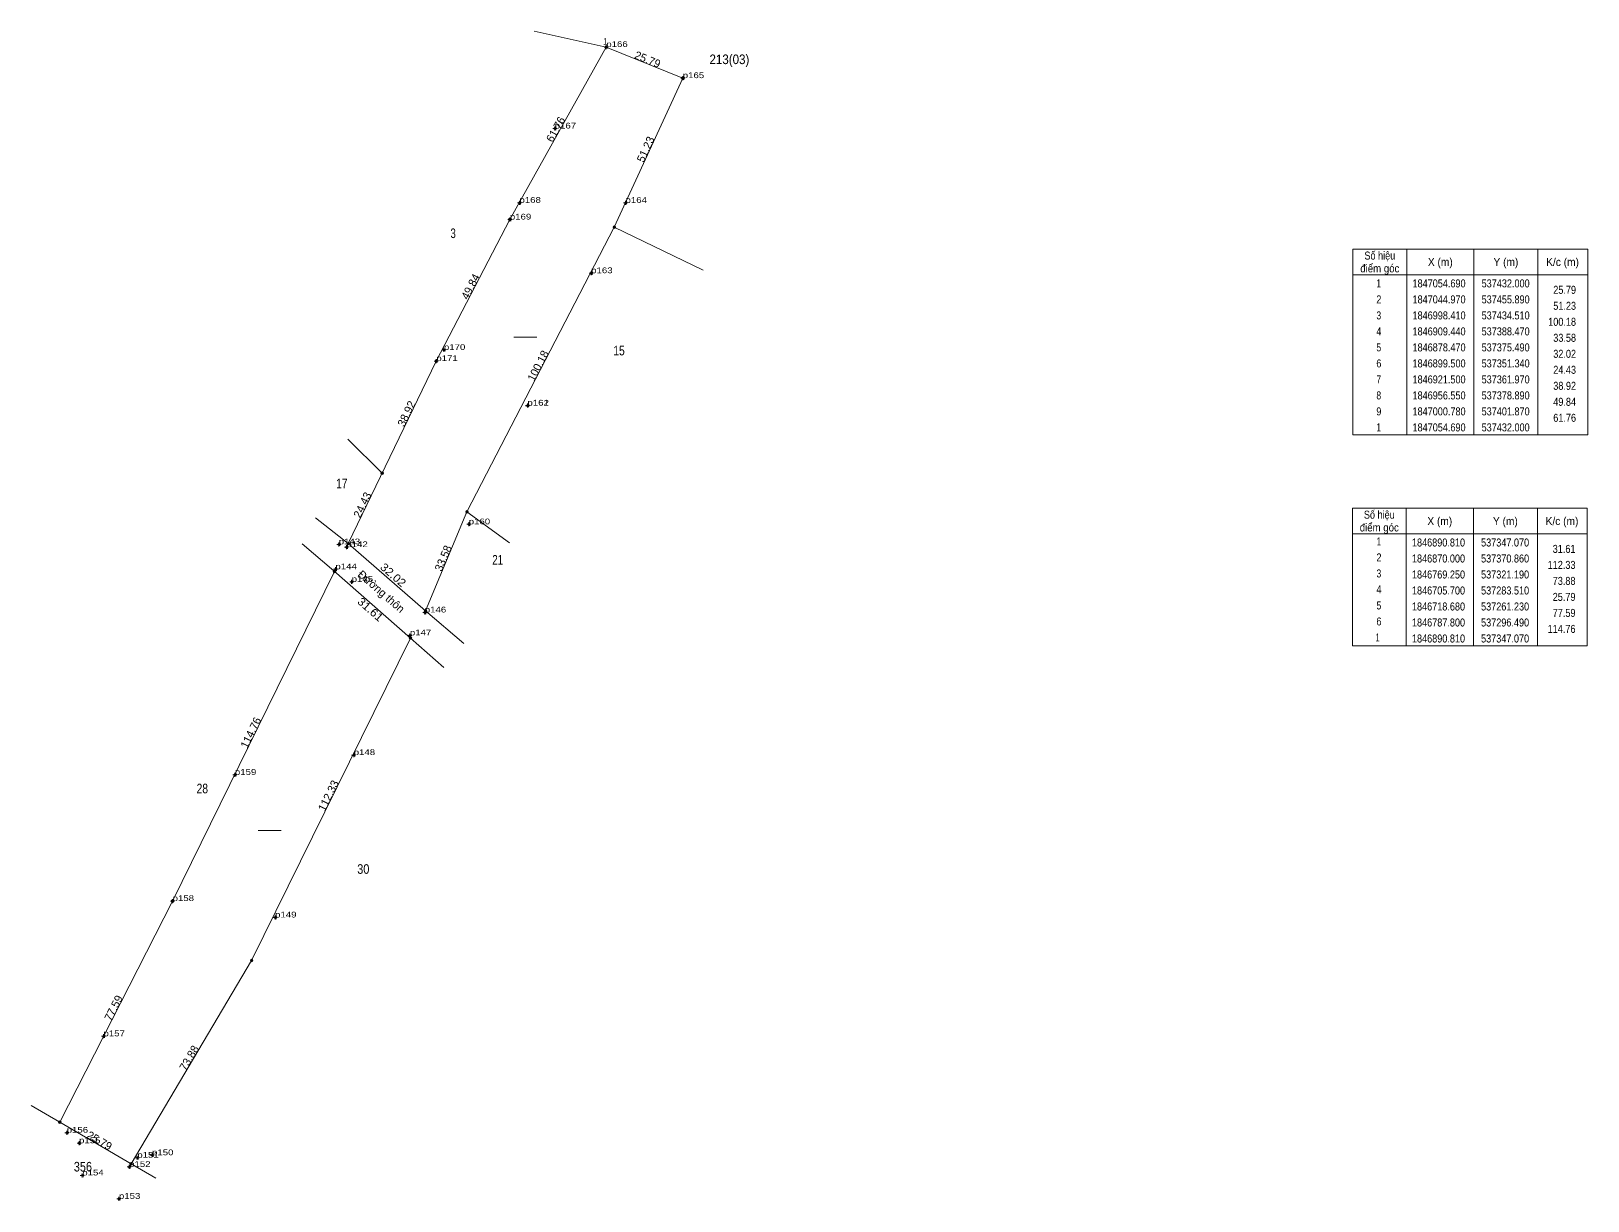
# Model space of a CAD drawing. Header units: metres. Extents: x 535621 to 537739, y 1846694 to 1847742.
# Drawn here: x 537252.3 to 537738.7, y 1846694.1 to 1847059.7 of the extents above; entities that cross this region are included whole.
import ezdxf
from ezdxf.enums import TextEntityAlignment as Align

# ---------------------------------------------------------------- set-up
doc = ezdxf.new("R2010")
doc.units = ezdxf.units.M
doc.header["$PDMODE"] = 32
doc.header["$PDSIZE"] = 0.5
for name, color, linetype, lineweight in [('10', 7, 'Continuous', 13), ('4', 7, 'Continuous', 13), ('63', 7, 'Continuous', 13), ('7', 7, 'Continuous', 13)]:
    doc.layers.add(name, color=color, linetype=linetype, lineweight=lineweight)
doc.layers.add('12', color=7, linetype='Continuous')

msp = doc.modelspace()

# ---------------------------------------------------------------- hatches: boundary and pattern name
at = {"layer": '4'}
for points in [[(537432.4, 1847054.69, 1), (537431.6, 1847054.69, 1)], [(537456.29, 1847044.97, 1), (537455.49, 1847044.97, 1)], [(537402.27, 1847000.78, 1), (537401.47, 1847000.78, 1)], [(537434.91, 1846998.41, 1), (537434.11, 1846998.41, 1)], [(537379.29, 1846956.55, 1), (537378.49, 1846956.55, 1)], [(537362.37, 1846921.5, 1), (537361.57, 1846921.5, 1)], [(537388.87, 1846909.44, 1), (537388.07, 1846909.44, 1)], [(537351.74, 1846899.5, 1), (537350.94, 1846899.5, 1)], [(537347.47, 1846890.81, 1), (537346.67, 1846890.81, 1)], [(537375.89, 1846878.47, 1), (537375.09, 1846878.47, 1)], [(537371.26, 1846870, 1), (537370.46, 1846870, 1)], [(537296.89, 1846787.8, 1), (537296.09, 1846787.8, 1)], [(537321.59, 1846769.25, 1), (537320.79, 1846769.25, 1)], [(537261.63, 1846718.68, 1), (537260.83, 1846718.68, 1)], [(537283.91, 1846705.7, 1), (537283.11, 1846705.7, 1)]]:
    msp.add_hatch(color=256, dxfattribs=at).paths.add_polyline_path(points)

# ---------------------------------------------------------------- linework, layer by layer
at = {"layer": '10'}
for p, q in [((537432, 1847054.69), (537409.5, 1847059.66)), ((537434.51, 1846998.41), (537462.31, 1846984.91)), ((537351.28, 1846932.15), (537361.97, 1846921.5)), ((537388.47, 1846909.44), (537401.78, 1846899.71)), ((537370.86, 1846870), (537321.19, 1846769.25)), ((537321.19, 1846769.25), (537370.86, 1846870))]:
    msp.add_line(p, q, dxfattribs=at)
for points in [[(537432, 1847054.69), (537401.87, 1847000.78), (537378.89, 1846956.55), (537351.34, 1846899.5)], [(537432, 1847054.69), (537455.89, 1847044.97), (537434.51, 1846998.41), (537388.47, 1846909.44), (537375.49, 1846878.47)], [(537387.47, 1846868.33), (537375.49, 1846878.47), (537351.34, 1846899.5), (537341.17, 1846907.54)], [(537336.95, 1846899.42), (537346.83, 1846891.02), (537370.86, 1846870), (537381.28, 1846860.76)], [(537347.07, 1846890.81), (537296.49, 1846787.8), (537261.23, 1846718.68)], [(537321.19, 1846769.25), (537283.51, 1846705.7), (537261.23, 1846718.68)]]:
    msp.add_lwpolyline(points, dxfattribs=at)
at = {"layer": '4'}
for p, q in [((537403.07, 1846963.98), (537410.27, 1846963.98)), ((537323.21, 1846809.87), (537330.41, 1846809.87)), ((537252.29, 1846723.89), (537261.23, 1846718.68)), ((537291.29, 1846701.17), (537283.51, 1846705.7))]:
    msp.add_line(p, q, dxfattribs=at)
for centre in [(537432, 1847054.69), (537455.89, 1847044.97), (537401.87, 1847000.78), (537434.51, 1846998.41), (537378.89, 1846956.55), (537361.97, 1846921.5), (537388.47, 1846909.44), (537351.34, 1846899.5), (537347.07, 1846890.81), (537375.49, 1846878.47), (537370.86, 1846870), (537296.49, 1846787.8), (537321.19, 1846769.25), (537261.23, 1846718.68), (537283.51, 1846705.7)]:
    msp.add_circle(centre, 0.4, dxfattribs=at)
at = {"layer": '63'}
for p, q in [((537682.1, 1846991.52), (537682.1, 1846933.52)), ((537703.1, 1846991.52), (537703.1, 1846933.52)), ((537723.1, 1846991.52), (537723.1, 1846933.52)), ((537665.3, 1846983.52), (537738.7, 1846983.52)), ((537681.93, 1846910.55), (537681.93, 1846867.55)), ((537702.93, 1846910.55), (537702.93, 1846867.55)), ((537722.93, 1846910.55), (537722.93, 1846867.55)), ((537665.13, 1846902.55), (537738.53, 1846902.55))]:
    msp.add_line(p, q, dxfattribs=at)
for points in [[(537665.3, 1846991.52), (537738.7, 1846991.52), (537738.7, 1846933.52), (537665.3, 1846933.52)], [(537665.13, 1846910.55), (537738.53, 1846910.55), (537738.53, 1846867.55), (537665.13, 1846867.55)]]:
    msp.add_lwpolyline(points, close=True, dxfattribs=at)
at = {"layer": '7'}
for p, q in [((537432.62, 1847054.69), (537431.37, 1847054.69)), ((537432, 1847054.07), (537432, 1847055.32)), ((537456.51, 1847044.97), (537455.26, 1847044.97)), ((537455.89, 1847044.34), (537455.89, 1847045.59)), ((537416.51, 1847029.23), (537415.26, 1847029.23)), ((537415.88, 1847028.6), (537415.88, 1847029.85)), ((537405.49, 1847006), (537404.24, 1847006)), ((537404.87, 1847005.37), (537404.87, 1847006.62)), ((537438.63, 1847005.98), (537437.38, 1847005.98)), ((537438.01, 1847005.35), (537438.01, 1847006.6)), ((537401.87, 1847000.15), (537401.87, 1847001.4)), ((537402.5, 1847000.78), (537401.25, 1847000.78)), ((537427.9, 1846984.01), (537426.66, 1846984.01)), ((537427.28, 1846983.39), (537427.28, 1846984.64)), ((537378.89, 1846955.92), (537378.89, 1846957.17)), ((537381.88, 1846960.02), (537380.63, 1846960.02)), ((537381.26, 1846959.4), (537381.26, 1846960.64)), ((537379.51, 1846956.55), (537378.26, 1846956.55)), ((537407.98, 1846942.64), (537406.74, 1846942.64)), ((537408, 1846942.61), (537406.75, 1846942.61)), ((537407.36, 1846942.01), (537407.36, 1846943.26)), ((537407.38, 1846941.99), (537407.38, 1846943.24)), ((537389.64, 1846905.53), (537388.4, 1846905.53)), ((537389.02, 1846904.91), (537389.02, 1846906.16)), ((537349.02, 1846899.27), (537347.77, 1846899.27)), ((537348.4, 1846898.65), (537348.4, 1846899.9)), ((537350.79, 1846897.78), (537350.79, 1846899.03)), ((537351.41, 1846898.4), (537350.16, 1846898.4)), ((537347.99, 1846891.47), (537346.74, 1846891.47)), ((537347.37, 1846890.84), (537347.37, 1846892.09)), ((537353.07, 1846887.54), (537351.82, 1846887.54)), ((537352.44, 1846886.91), (537352.44, 1846888.16)), ((537375.92, 1846877.98), (537374.67, 1846877.98)), ((537375.29, 1846877.36), (537375.29, 1846878.61)), ((537371.26, 1846870.83), (537370.01, 1846870.83)), ((537370.63, 1846870.21), (537370.63, 1846871.46)), ((537353.69, 1846833.42), (537352.44, 1846833.42)), ((537353.07, 1846832.8), (537353.07, 1846834.04)), ((537316.58, 1846827.22), (537315.33, 1846827.22)), ((537315.95, 1846826.6), (537315.95, 1846827.85)), ((537297.11, 1846787.8), (537295.86, 1846787.8)), ((537296.49, 1846787.18), (537296.49, 1846788.42)), ((537329.13, 1846782.66), (537327.88, 1846782.66)), ((537328.51, 1846782.04), (537328.51, 1846783.28)), ((537275.52, 1846745.55), (537274.27, 1846745.55)), ((537274.9, 1846744.93), (537274.9, 1846746.18)), ((537264.02, 1846715.4), (537262.78, 1846715.4)), ((537263.4, 1846714.78), (537263.4, 1846716.02)), ((537267.88, 1846712.12), (537266.63, 1846712.12)), ((537267.26, 1846711.5), (537267.26, 1846712.74)), ((537283.55, 1846704.7), (537282.3, 1846704.7)), ((537282.92, 1846704.07), (537282.92, 1846705.32)), ((537286.09, 1846707.57), (537284.85, 1846707.57)), ((537285.47, 1846706.95), (537285.47, 1846708.2)), ((537290.68, 1846708.36), (537289.43, 1846708.36)), ((537290.06, 1846707.74), (537290.06, 1846708.98)), ((537268.89, 1846702.05), (537267.64, 1846702.05)), ((537268.27, 1846701.43), (537268.27, 1846702.68)), ((537280.34, 1846694.73), (537279.09, 1846694.73)), ((537279.72, 1846694.1), (537279.72, 1846695.35))]:
    msp.add_line(p, q, dxfattribs=at)
for p in [(537432, 1847054.69), (537455.89, 1847044.97), (537415.88, 1847029.23), (537404.87, 1847005.99), (537438.01, 1847005.97), (537401.87, 1847000.78), (537427.28, 1846984.01), (537381.26, 1846960.02), (537378.89, 1846956.55), (537407.36, 1846942.64), (537407.37, 1846942.61), (537389.02, 1846905.53), (537348.4, 1846899.27), (537350.79, 1846898.4), (537347.37, 1846891.47), (537352.44, 1846887.54), (537375.29, 1846877.98), (537370.63, 1846870.83), (537353.07, 1846833.42), (537315.95, 1846827.23), (537296.49, 1846787.8), (537328.51, 1846782.66), (537274.9, 1846745.55), (537263.4, 1846715.4), (537267.26, 1846712.12), (537282.92, 1846704.7), (537285.47, 1846707.57), (537290.06, 1846708.36), (537268.27, 1846702.05), (537279.71, 1846694.73)]:
    msp.add_point(p, dxfattribs=at)

# ---------------------------------------------------------------- texts
at = {"layer": '10'}
for s, width, p in [('213(03)', 0.9, (537470.47, 1847049.35)), ('3', 0.75, (537384.15, 1846994.99)), ('15', 0.8, (537435.98, 1846958.33)), ('17', 0.8, (537349.355, 1846916.79)), ('21', 0.75, (537398.06, 1846892.96)), ('28', 0.8, (537305.775, 1846821.47)), ('30', 0.85, (537356.08, 1846796.31)), ('356', 0.85, (537268.47, 1846703.28))]:
    msp.add_text(s, height=3, dxfattribs=dict(at, width=width)).set_placement(p, align=Align.CENTER)
at = {"layer": '12', "width": 1.25}
for s, p in [('p166', (537432, 1847054.69)), ('p166', (537432, 1847054.69)), ('p165', (537455.89, 1847044.97)), ('p165', (537455.89, 1847044.97)), ('p167', (537415.88, 1847029.23)), ('p167', (537415.88, 1847029.23)), ('p168', (537404.87, 1847006)), ('p168', (537404.87, 1847006)), ('p164', (537438.01, 1847005.98)), ('p164', (537438.01, 1847005.98)), ('p169', (537401.87, 1847000.78)), ('p169', (537401.87, 1847000.78)), ('p163', (537427.28, 1846984.01)), ('p163', (537427.28, 1846984.01)), ('p171', (537378.89, 1846956.55)), ('p171', (537378.89, 1846956.55)), ('p170', (537381.26, 1846960.02)), ('p170', (537381.26, 1846960.02)), ('p161', (537407.36, 1846942.64)), ('p161', (537407.36, 1846942.64)), ('p162', (537407.38, 1846942.61)), ('p162', (537407.38, 1846942.61)), ('p160', (537389.02, 1846905.53)), ('p160', (537389.02, 1846905.53)), ('p143', (537348.4, 1846899.27)), ('p143', (537348.4, 1846899.27)), ('p142', (537350.79, 1846898.4)), ('p142', (537350.79, 1846898.4)), ('p144', (537347.37, 1846891.47)), ('p144', (537347.37, 1846891.47)), ('p145', (537352.44, 1846887.54)), ('p145', (537352.44, 1846887.54)), ('p146', (537375.29, 1846877.98)), ('p146', (537375.29, 1846877.98)), ('p147', (537370.63, 1846870.83)), ('p147', (537370.63, 1846870.83)), ('p148', (537353.07, 1846833.42)), ('p148', (537353.07, 1846833.42)), ('p159', (537315.95, 1846827.22)), ('p159', (537315.95, 1846827.22)), ('p158', (537296.49, 1846787.8)), ('p158', (537296.49, 1846787.8)), ('p149', (537328.51, 1846782.66)), ('p149', (537328.51, 1846782.66)), ('p157', (537274.9, 1846745.55)), ('p157', (537274.9, 1846745.55)), ('p156', (537263.4, 1846715.4)), ('p156', (537263.4, 1846715.4)), ('p155', (537267.26, 1846712.12)), ('p155', (537267.26, 1846712.12)), ('p151', (537285.47, 1846707.57)), ('p151', (537285.47, 1846707.57)), ('p150', (537290.06, 1846708.36)), ('p150', (537290.06, 1846708.36)), ('p152', (537282.92, 1846704.7)), ('p152', (537282.92, 1846704.7)), ('p154', (537268.27, 1846702.05)), ('p154', (537268.27, 1846702.05)), ('p153', (537279.72, 1846694.73)), ('p153', (537279.72, 1846694.73))]:
    msp.add_text(s, height=1.8, dxfattribs=at).set_placement(p)
at = {"layer": '63'}
for s, height, width, p in [(' 1', 2, 0.9, (537432.35, 1847055.47)), ('25.79', 2.5, 0.85, (537735, 1846977.57)), ('51.23', 2.5, 0.85, (537735, 1846972.57)), ('100.18', 2.5, 0.85, (537735, 1846967.57)), ('33.58', 2.5, 0.85, (537735, 1846962.57)), ('32.02', 2.5, 0.85, (537735, 1846957.57)), ('24.43', 2.5, 0.85, (537735, 1846952.57)), ('38.92', 2.5, 0.85, (537735, 1846947.57)), ('49.84', 2.5, 0.85, (537735, 1846942.57)), ('61.76', 2.5, 0.85, (537735, 1846937.57)), ('31.61', 2.5, 0.85, (537734.83, 1846896.6)), ('112.33', 2.5, 0.85, (537734.83, 1846891.6)), ('73.88', 2.5, 0.85, (537734.83, 1846886.6)), ('25.79', 2.5, 0.85, (537734.83, 1846881.6)), ('77.59', 2.5, 0.85, (537734.83, 1846876.6)), ('114.76', 2.5, 0.85, (537734.83, 1846871.6))]:
    msp.add_text(s, height=height, dxfattribs=dict(at, width=width)).set_placement(p, align=Align.RIGHT)
for s, rotation, p in [('25.79', 337.86, (537444.424, 1847049.638)), ('61.76', 60.799, (537417.277, 1847028.35)), ('51.23', 65.336, (537445.436, 1847022.208)), ('49.84', 62.546, (537390.684, 1846979.239)), ('100.18', 62.639, (537411.794, 1846954.501)), ('38.92', 64.232, (537370.698, 1846939.567)), ('24.43', 64.211, (537356.922, 1846911.041)), ('33.58', 67.261, (537382.189, 1846894.452)), ('Đường thôn', 318.823, (537360.867, 1846883.598)), ('114.76', 63.848, (537322.049, 1846839.859)), ('112.33', 63.757, (537346.292, 1846820.177)), ('77.59', 62.973, (537279.149, 1846753.802)), ('73.88', 59.335, (537302.727, 1846738.122)), ('25.79', 329.776, (537272.996, 1846711.828))]:
    msp.add_text(s, height=2.5, rotation=rotation, dxfattribs=at).set_placement(p, align=Align.CENTER)
for s, width, p in [('điểm góc', 0.9, (537673.7, 1846984.27)), ('Số hiệu', 0.85, (537673.7, 1846988.27)), ('X (m)', 0.95, (537692.6, 1846986.27)), ('Y (m)', 0.95, (537713.095, 1846986.27)), ('K/c (m)', 0.95, (537730.8, 1846986.27)), (' 1', 0.75, (537672.995, 1846979.57)), ('1847054.690', 0.85, (537692.2, 1846979.57)), ('537432.000', 0.85, (537713.005, 1846979.57)), (' 2', 0.85, (537673, 1846974.57)), ('1847044.970', 0.85, (537692.2, 1846974.57)), ('537455.890', 0.85, (537713.005, 1846974.57)), (' 3', 0.8, (537673, 1846969.57)), ('1846998.410', 0.85, (537692.2, 1846969.57)), ('537434.510', 0.85, (537713.005, 1846969.57)), (' 4', 0.85, (537672.995, 1846964.57)), ('1846909.440', 0.85, (537692.2, 1846964.57)), ('537388.470', 0.85, (537713.005, 1846964.57)), (' 5', 0.8, (537673, 1846959.57)), ('1846878.470', 0.85, (537692.2, 1846959.57)), ('537375.490', 0.85, (537713.005, 1846959.57)), (' 6', 0.85, (537673, 1846954.57)), ('1846899.500', 0.85, (537692.2, 1846954.57)), ('537351.340', 0.85, (537713.005, 1846954.57)), (' 7', 0.8, (537673, 1846949.57)), ('1846921.500', 0.85, (537692.2, 1846949.57)), ('537361.970', 0.85, (537713.005, 1846949.57)), (' 8', 0.8, (537673, 1846944.57)), ('1846956.550', 0.85, (537692.2, 1846944.57)), ('537378.890', 0.85, (537713.005, 1846944.57)), (' 9', 0.85, (537672.995, 1846939.57)), ('1847000.780', 0.85, (537692.2, 1846939.57)), ('537401.870', 0.85, (537713.005, 1846939.57)), (' 1', 0.75, (537672.995, 1846934.57)), ('1847054.690', 0.85, (537692.2, 1846934.57)), ('537432.000', 0.85, (537713.005, 1846934.57)), ('Số hiệu', 0.85, (537673.53, 1846907.3)), ('điểm góc', 0.9, (537673.53, 1846903.3)), ('X (m)', 0.95, (537692.43, 1846905.3)), ('Y (m)', 0.95, (537712.925, 1846905.3)), ('K/c (m)', 0.95, (537730.63, 1846905.3)), (' 1', 0.75, (537673.025, 1846898.93)), ('1846890.810', 0.85, (537692.03, 1846898.6)), ('537347.070', 0.85, (537712.835, 1846898.6)), (' 2', 0.85, (537673.03, 1846893.93)), ('1846870.000', 0.85, (537692.03, 1846893.6)), ('537370.860', 0.85, (537712.835, 1846893.6)), (' 3', 0.8, (537673.03, 1846888.93)), ('1846769.250', 0.85, (537692.03, 1846888.6)), ('537321.190', 0.85, (537712.835, 1846888.6)), (' 4', 0.85, (537673.025, 1846883.93)), ('1846705.700', 0.85, (537692.03, 1846883.6)), ('537283.510', 0.85, (537712.835, 1846883.6)), (' 5', 0.8, (537673.03, 1846878.93)), ('1846718.680', 0.85, (537692.03, 1846878.6)), ('537261.230', 0.85, (537712.835, 1846878.6)), (' 6', 0.85, (537673.03, 1846873.93)), ('1846787.800', 0.85, (537692.03, 1846873.6)), ('537296.490', 0.85, (537712.835, 1846873.6)), ('1', 0.65, (537673.03, 1846868.93)), ('1846890.810', 0.85, (537692.03, 1846868.6)), ('537347.070', 0.85, (537712.835, 1846868.6))]:
    msp.add_text(s, height=2.5, dxfattribs=dict(at, width=width)).set_placement(p, align=Align.CENTER)
at = {"layer": '63', "width": 1.1}
for s, rotation, p in [('32.02', 318.95, (537364.589, 1846888.781)), ('31.61', 318.823, (537357.462, 1846878))]:
    msp.add_text(s, height=2.5, rotation=rotation, dxfattribs=at).set_placement(p, align=Align.CENTER)

doc.saveas('drawing.dxf')
